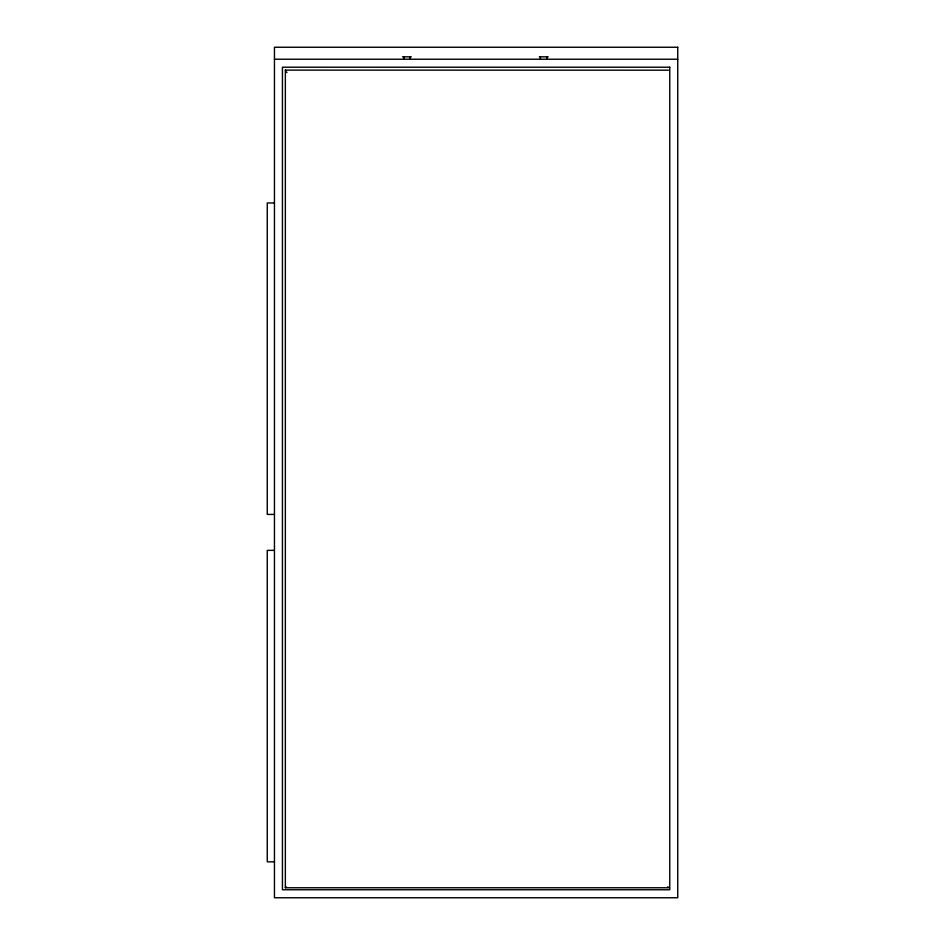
<?xml version="1.0" encoding="UTF-8"?>
<svg xmlns="http://www.w3.org/2000/svg" width="945" height="945" viewBox="0 0 945 945"><rect width="100%" height="100%" fill="white"/><g stroke="black" fill="none" stroke-linecap="round" stroke-linejoin="round"><path stroke-width="1.42" d="M668.481 70.19L285.355 70.119L285.355 887.768L668.528 887.768L667.82 886.658M285.355 887.768L286.051 886.658M402.499 56.83L411.335 56.83M539.382 56.83L548.218 56.83M274.452 59.228L677.742 59.228M274.452 202.974L267.258 202.974L267.258 514.423L274.452 514.423M274.452 550.368L267.258 550.368L267.258 861.816L274.452 861.816M285.355 70.119L285.756 70.745M286.477 71.891L286.937 72.623M546.765 56.83L546.765 59.228M540.375 56.83L540.375 59.228M410.213 56.83L410.213 59.228M403.822 56.83L403.822 59.228M677.742 47.25L274.452 47.25L274.452 897.75L677.742 897.75L677.742 47.25M669.757 67.213L282.437 67.213L282.437 889.765L669.757 889.765L669.757 67.213"/></g></svg>
